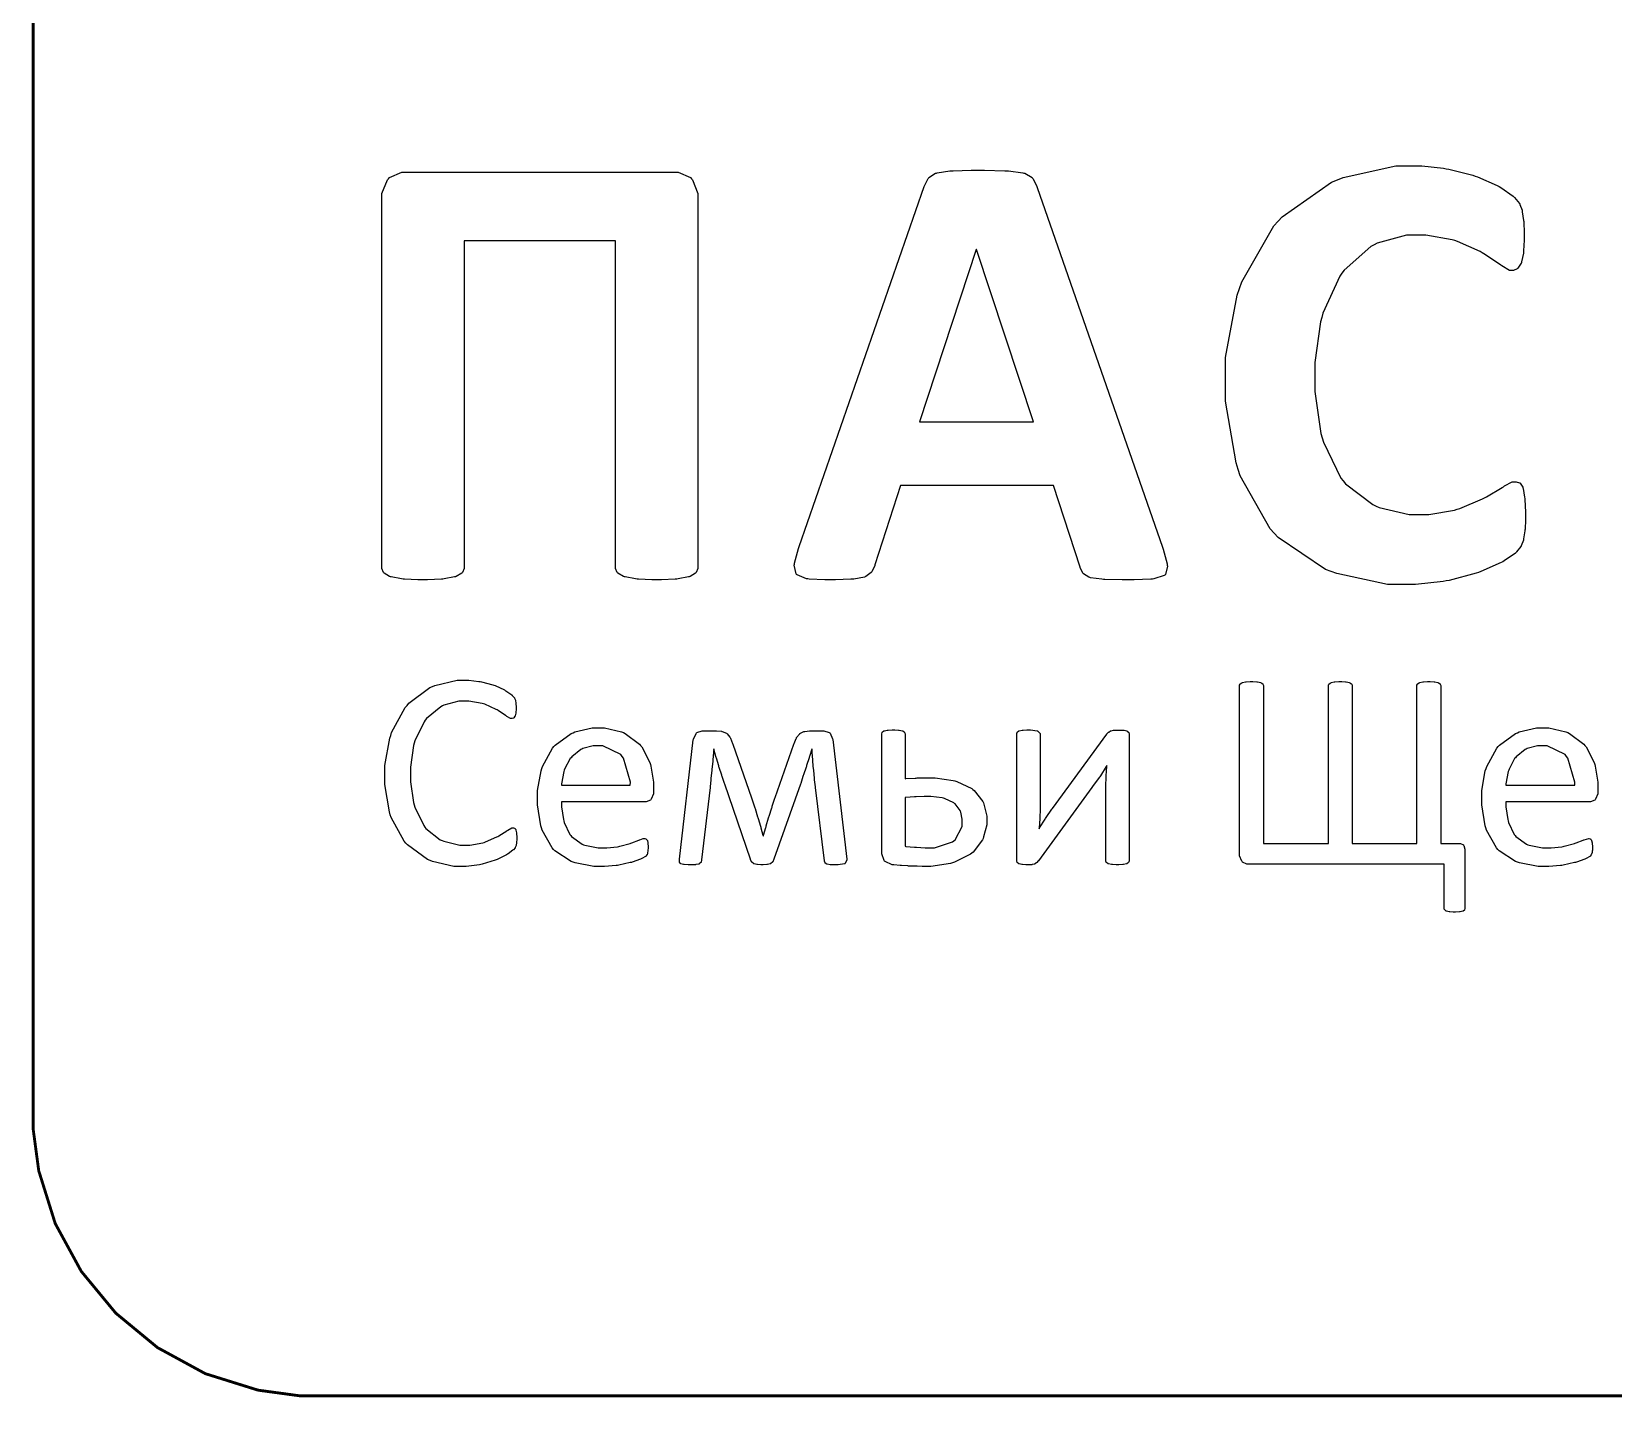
# Model space of a CAD drawing. Extents: x -0.01 to 2.37, y 0 to 2.96.
# Drawn here: x -0.012 to 1.225, y 0.004 to 1.073 of the extents above; entities that cross this region are included whole.
import ezdxf

# ---------------------------------------------------------------- set-up
doc = ezdxf.new("R2010")
doc.units = 0
doc.layers.get('0').update_dxf_attribs({"linetype": 'CONTINUOUS'})

msp = doc.modelspace()

# ---------------------------------------------------------------- linework, layer by layer
at = {"color": 153, "const_width": 0.00225}
msp.add_lwpolyline([(2.37358, 2.7379), (2.37358, 0.226019), (2.37358, 0.214953), (2.36908, 0.181749), (2.35618, 0.140463), (2.33578, 0.103027), (2.30881, 0.070367), (2.27615, 0.043403), (2.23867, 0.023003), (2.19737, 0.010091), (2.16417, 0.005588), (2.1531, 0.005588), (0.209093, 0.005588), (0.197971, 0.005588), (0.164768, 0.010091), (0.123481, 0.023003), (0.086046, 0.043403), (0.053385, 0.070367), (0.026421, 0.103027), (0.006022, 0.140463), (-0.00689, 0.181749), (-0.011339, 0.214953), (-0.011339, 0.226019), (-0.011339, 2.7379)], dxfattribs=at)
at = {"color": 7}
msp.add_lwpolyline([(2.37358, 2.7379), (2.37358, 0.226019), (2.37358, 0.214953), (2.36908, 0.181749), (2.35618, 0.140463), (2.33578, 0.103027), (2.30881, 0.070367), (2.27615, 0.043403), (2.23867, 0.023003), (2.19737, 0.010091), (2.16417, 0.005588), (2.1531, 0.005588), (0.209093, 0.005588), (0.197971, 0.005588), (0.164768, 0.010091), (0.123481, 0.023003), (0.086046, 0.043403), (0.053385, 0.070367), (0.026421, 0.103027), (0.006022, 0.140463), (-0.00689, 0.181749), (-0.011339, 0.214953), (-0.011339, 0.226019), (-0.011339, 2.7379)], dxfattribs=at)
at = {"color": 19}
for points in [[(1.15641, 0.693685), (1.15641, 0.691081), (1.15614, 0.683974), (1.15609, 0.683214), (1.15603, 0.682508), (1.15506, 0.676378), (1.15495, 0.675836), (1.15484, 0.675347), (1.15321, 0.670899), (1.15299, 0.670518), (1.15278, 0.670193), (1.14952, 0.666015), (1.14909, 0.665528), (1.1486, 0.665093), (1.13992, 0.659125), (1.13867, 0.658365), (1.13737, 0.657661), (1.12164, 0.650662), (1.11979, 0.649957), (1.11789, 0.64936), (1.09668, 0.643826), (1.09435, 0.643392), (1.09196, 0.642958), (1.07042, 0.640679), (1.06326, 0.640679), (1.04856, 0.640679), (1.00884, 0.649089), (1.0045, 0.650717), (1.00011, 0.652399), (0.962944, 0.677463), (0.959907, 0.680772), (0.956814, 0.684136), (0.933322, 0.725694), (0.931694, 0.730686), (0.930012, 0.735678), (0.921875, 0.784125), (0.921875, 0.800239), (0.921875, 0.818197), (0.930826, 0.866863), (0.932671, 0.872071), (0.934463, 0.877333), (0.959581, 0.921278), (0.962836, 0.924804), (0.966038, 0.928386), (1.00472, 0.955296), (1.00928, 0.95714), (1.01378, 0.958985), (1.05512, 0.968153), (1.06896, 0.968153), (1.0753, 0.968153), (1.09234, 0.966308), (1.0944, 0.965929), (1.09641, 0.965603), (1.11534, 0.960775), (1.11708, 0.960124), (1.11882, 0.959581), (1.13444, 0.952746), (1.13585, 0.951932), (1.13721, 0.951172), (1.14692, 0.944444), (1.14746, 0.943901), (1.148, 0.94336), (1.1518, 0.938747), (1.15202, 0.938368), (1.15218, 0.937989), (1.15381, 0.933376), (1.15392, 0.932781), (1.15402, 0.932183), (1.155, 0.925456), (1.15511, 0.924642), (1.15517, 0.923882), (1.15544, 0.915907), (1.15544, 0.913194), (1.15544, 0.910101), (1.155, 0.901585), (1.15495, 0.900717), (1.15484, 0.899849), (1.15343, 0.892958), (1.15327, 0.892415), (1.15305, 0.891928), (1.15061, 0.888075), (1.15034, 0.887804), (1.15001, 0.887588), (1.14724, 0.886285), (1.14638, 0.886285), (1.14404, 0.886285), (1.13802, 0.889865), (1.1371, 0.890571), (1.13612, 0.891276), (1.12402, 0.899251), (1.12256, 0.900119), (1.12104, 0.901042), (1.10324, 0.908962), (1.10118, 0.909668), (1.09912, 0.910374), (1.07856, 0.9139), (1.07172, 0.9139), (1.06331, 0.9139), (1.04053, 0.907553), (1.03809, 0.90625), (1.03559, 0.904949), (1.01459, 0.88661), (1.01286, 0.884224), (1.01112, 0.881836), (0.997939, 0.852865), (0.997071, 0.849447), (0.996149, 0.846083), (0.991699, 0.81429), (0.991699, 0.803657), (0.991699, 0.791613), (0.996474, 0.758735), (0.99745, 0.755317), (0.998372, 0.751953), (1.0121, 0.72385), (1.01389, 0.721625), (1.01563, 0.719456), (1.037, 0.703071), (1.03955, 0.701986), (1.04205, 0.7009), (1.06559, 0.695421), (1.07346, 0.695421), (1.08084, 0.695421), (1.10102, 0.698785), (1.10314, 0.699436), (1.1052, 0.700142), (1.12294, 0.707574), (1.12446, 0.708333), (1.12592, 0.709147), (1.13824, 0.716471), (1.13921, 0.717122), (1.14014, 0.717774), (1.14616, 0.721029), (1.14817, 0.721029), (1.14909, 0.721029), (1.15175, 0.720215), (1.15202, 0.720053), (1.15223, 0.719889), (1.15435, 0.716635), (1.15451, 0.716092), (1.15462, 0.715657), (1.15582, 0.708822), (1.15593, 0.7079), (1.15598, 0.707032), (1.15641, 0.697049), (1.15641, 0.693685)], [(0.508789, 0.654025), (0.508789, 0.652994), (0.507488, 0.650065), (0.507269, 0.64974), (0.506999, 0.649468), (0.502767, 0.646864), (0.502171, 0.646647), (0.501519, 0.646485), (0.493326, 0.644911), (0.492296, 0.644803), (0.491211, 0.644694), (0.480414, 0.644206), (0.476833, 0.644206), (0.472928, 0.644206), (0.462294, 0.644694), (0.461262, 0.644803), (0.460178, 0.644911), (0.451986, 0.646485), (0.451389, 0.646647), (0.450737, 0.646864), (0.446343, 0.649468), (0.446072, 0.64974), (0.445801, 0.650065), (0.444499, 0.653049), (0.444499, 0.654025), (0.444499, 0.909397), (0.325956, 0.909397), (0.325956, 0.654025), (0.325956, 0.652994), (0.324653, 0.650065), (0.324382, 0.64974), (0.32411, 0.649468), (0.319715, 0.646864), (0.319119, 0.646647), (0.318468, 0.646485), (0.310331, 0.644911), (0.309299, 0.644803), (0.308268, 0.644694), (0.297364, 0.644206), (0.293728, 0.644206), (0.289822, 0.644206), (0.279189, 0.644694), (0.278157, 0.644803), (0.277072, 0.644911), (0.268881, 0.646485), (0.268283, 0.646647), (0.267632, 0.646864), (0.2634, 0.649468), (0.263183, 0.64974), (0.262913, 0.650065), (0.261664, 0.653049), (0.261664, 0.654025), (0.261664, 0.942817), (0.261664, 0.946669), (0.266004, 0.957303), (0.266872, 0.958117), (0.267686, 0.958985), (0.277289, 0.963163), (0.28049, 0.963163), (0.490126, 0.963163), (0.493544, 0.963163), (0.503039, 0.958985), (0.503851, 0.958117), (0.504665, 0.957303), (0.508789, 0.946451), (0.508789, 0.942817), (0.508789, 0.654025)], [(0.87245, 0.66976), (0.872939, 0.668294), (0.875976, 0.656629), (0.876139, 0.655761), (0.876247, 0.654949), (0.874675, 0.648438), (0.87424, 0.647949), (0.873753, 0.647569), (0.865722, 0.644911), (0.864583, 0.644803), (0.863444, 0.644694), (0.850151, 0.644206), (0.845757, 0.644206), (0.840875, 0.644206), (0.827365, 0.644476), (0.826226, 0.644532), (0.825032, 0.64464), (0.816135, 0.645887), (0.815539, 0.64605), (0.814888, 0.646268), (0.810656, 0.648817), (0.810439, 0.649143), (0.810167, 0.649468), (0.808106, 0.653754), (0.807997, 0.654243), (0.787164, 0.718044), (0.667426, 0.718044), (0.647461, 0.656033), (0.647244, 0.655436), (0.645128, 0.650608), (0.644857, 0.650228), (0.644586, 0.649849), (0.6403, 0.64681), (0.639757, 0.646539), (0.63916, 0.646322), (0.630806, 0.644803), (0.629719, 0.644694), (0.628581, 0.64464), (0.61659, 0.644206), (0.612631, 0.644206), (0.608182, 0.644206), (0.595975, 0.644857), (0.594943, 0.644965), (0.593858, 0.645128), (0.586535, 0.648058), (0.586154, 0.648492), (0.585721, 0.648981), (0.584256, 0.655707), (0.584418, 0.656521), (0.584526, 0.657389), (0.587619, 0.668837), (0.588108, 0.670247), (0.685872, 0.951932), (0.686089, 0.952636), (0.688965, 0.958225), (0.68929, 0.958604), (0.689561, 0.959093), (0.694769, 0.962349), (0.695475, 0.962565), (0.696181, 0.962836), (0.706164, 0.964247), (0.707465, 0.964301), (0.708713, 0.96441), (0.722819, 0.964681), (0.727539, 0.964681), (0.73329, 0.964681), (0.749132, 0.96441), (0.750597, 0.964301), (0.752007, 0.964247), (0.763183, 0.962836), (0.763997, 0.962565), (0.764757, 0.962349), (0.770454, 0.958985), (0.770833, 0.95855), (0.771158, 0.958117), (0.774089, 0.951986), (0.77436, 0.951172), (0.87245, 0.66976)], [(0.726779, 0.902778), (0.726563, 0.902778), (0.682346, 0.76774), (0.771431, 0.76774), (0.726779, 0.902778)], [(0.367133, 0.441786), (0.367133, 0.441026), (0.367025, 0.438965), (0.367025, 0.438747), (0.366971, 0.438531), (0.366699, 0.436632), (0.366644, 0.436469), (0.36659, 0.436307), (0.365994, 0.434842), (0.36594, 0.434679), (0.365831, 0.434571), (0.364583, 0.433051), (0.364421, 0.432835), (0.364204, 0.432671), (0.360351, 0.42985), (0.35981, 0.429471), (0.359213, 0.42909), (0.351887, 0.425456), (0.351019, 0.425076), (0.350151, 0.42475), (0.340169, 0.421767), (0.339085, 0.421496), (0.337944, 0.421278), (0.327692, 0.419976), (0.324274, 0.419976), (0.317979, 0.419976), (0.301107, 0.423828), (0.299262, 0.424587), (0.297418, 0.425401), (0.281575, 0.43674), (0.280274, 0.43826), (0.278917, 0.439779), (0.268881, 0.458279), (0.268175, 0.460449), (0.267469, 0.462674), (0.263943, 0.483942), (0.263943, 0.490994), (0.263943, 0.498915), (0.26774, 0.520236), (0.2685, 0.522515), (0.26926, 0.524849), (0.279893, 0.544433), (0.281304, 0.546007), (0.282661, 0.547635), (0.299154, 0.559842), (0.301107, 0.560656), (0.303006, 0.561524), (0.320637, 0.565701), (0.326551, 0.565701), (0.329536, 0.565701), (0.337565, 0.564779), (0.338542, 0.564561), (0.339518, 0.564399), (0.348469, 0.562011), (0.349338, 0.561686), (0.350151, 0.561415), (0.357476, 0.558051), (0.358128, 0.557671), (0.358724, 0.557292), (0.363172, 0.554199), (0.363444, 0.553928), (0.363661, 0.553711), (0.365289, 0.551812), (0.365397, 0.55165), (0.365451, 0.55154), (0.366049, 0.550076), (0.366103, 0.549858), (0.366157, 0.549696), (0.366482, 0.547635), (0.366536, 0.547364), (0.366536, 0.547146), (0.366699, 0.54476), (0.366699, 0.543946), (0.366699, 0.543024), (0.366482, 0.540474), (0.366482, 0.540201), (0.366428, 0.539985), (0.365886, 0.537815), (0.365831, 0.537597), (0.365722, 0.537435), (0.364854, 0.536187), (0.364746, 0.536079), (0.364638, 0.536025), (0.363607, 0.53559), (0.363282, 0.53559), (0.362196, 0.53559), (0.359375, 0.537381), (0.358942, 0.537706), (0.358453, 0.538086), (0.352539, 0.541992), (0.351833, 0.542426), (0.351074, 0.54286), (0.342231, 0.546821), (0.3412, 0.547146), (0.340115, 0.547526), (0.329699, 0.549317), (0.326226, 0.549317), (0.321886, 0.549317), (0.310167, 0.546169), (0.308919, 0.545518), (0.307617, 0.544922), (0.296496, 0.53559), (0.295574, 0.534343), (0.29465, 0.533149), (0.287489, 0.518121), (0.287001, 0.516331), (0.286458, 0.514594), (0.283962, 0.497721), (0.283962, 0.492079), (0.283962, 0.486111), (0.286404, 0.469889), (0.286893, 0.468153), (0.287381, 0.466417), (0.294325, 0.451932), (0.295247, 0.450737), (0.296115, 0.449599), (0.307346, 0.44081), (0.308703, 0.440212), (0.310004, 0.439615), (0.322538, 0.436632), (0.326714, 0.436632), (0.330404, 0.436632), (0.340494, 0.438422), (0.341581, 0.438747), (0.342611, 0.439128), (0.351617, 0.442979), (0.352376, 0.44336), (0.353136, 0.443793), (0.359267, 0.4477), (0.359754, 0.448025), (0.360243, 0.448406), (0.363226, 0.450142), (0.364258, 0.450142), (0.364583, 0.450142), (0.365506, 0.449869), (0.365614, 0.449761), (0.365668, 0.449707), (0.366428, 0.448731), (0.366482, 0.448568), (0.366536, 0.448406), (0.366971, 0.446235), (0.367025, 0.445964), (0.367025, 0.445692), (0.367133, 0.442763), (0.367133, 0.441786)], [(1.1091, 0.387315), (1.1091, 0.386936), (1.10883, 0.385906), (1.10878, 0.385796), (1.10872, 0.385742), (1.10764, 0.384928), (1.10753, 0.384874), (1.10737, 0.384819), (1.10525, 0.38444), (1.10503, 0.384386), (1.10476, 0.384386), (1.10183, 0.384224), (1.10091, 0.384224), (1.09993, 0.384224), (1.09728, 0.38444), (1.09706, 0.38444), (1.09679, 0.384494), (1.09473, 0.384983), (1.09462, 0.384983), (1.09446, 0.385038), (1.09337, 0.385851), (1.09332, 0.385906), (1.09321, 0.386014), (1.09294, 0.38699), (1.09294, 0.387315), (1.09294, 0.421767), (0.939615, 0.421767), (0.938368, 0.421767), (0.935058, 0.423394), (0.934733, 0.423719), (0.934407, 0.424046), (0.932781, 0.428114), (0.932781, 0.429471), (0.932781, 0.561307), (0.932781, 0.561686), (0.93316, 0.562608), (0.933268, 0.562717), (0.933322, 0.562825), (0.934625, 0.563693), (0.934842, 0.563747), (0.935004, 0.563857), (0.937337, 0.564344), (0.937663, 0.564344), (0.937935, 0.564399), (0.941026, 0.564561), (0.942111, 0.564561), (0.943197, 0.564561), (0.946289, 0.564399), (0.946615, 0.564344), (0.946886, 0.564344), (0.949274, 0.563857), (0.94949, 0.563747), (0.949653, 0.563693), (0.9509, 0.562825), (0.95101, 0.562717), (0.951064, 0.562608), (0.951443, 0.561632), (0.951443, 0.561307), (0.951443, 0.437771), (1.00228, 0.437771), (1.00228, 0.561307), (1.00228, 0.561686), (1.00266, 0.562608), (1.00277, 0.562717), (1.00282, 0.562825), (1.00412, 0.563693), (1.00434, 0.563747), (1.0045, 0.563857), (1.00684, 0.564344), (1.00716, 0.564344), (1.00743, 0.564399), (1.01052, 0.564561), (1.01161, 0.564561), (1.0127, 0.564561), (1.01568, 0.564399), (1.016, 0.564344), (1.01628, 0.564344), (1.01866, 0.563857), (1.01888, 0.563747), (1.01904, 0.563693), (1.02034, 0.562825), (1.02045, 0.562717), (1.02051, 0.562608), (1.02094, 0.561632), (1.02094, 0.561307), (1.02094, 0.437771), (1.07156, 0.437771), (1.07156, 0.561307), (1.07156, 0.561686), (1.07189, 0.562608), (1.07199, 0.562717), (1.07205, 0.562825), (1.07335, 0.563693), (1.07357, 0.563747), (1.07373, 0.563857), (1.07612, 0.564344), (1.07644, 0.564344), (1.07671, 0.564399), (1.07981, 0.564561), (1.08089, 0.564561), (1.08198, 0.564561), (1.08502, 0.564399), (1.08534, 0.564344), (1.08561, 0.564344), (1.088, 0.563857), (1.08822, 0.563747), (1.08838, 0.563693), (1.08963, 0.562825), (1.08973, 0.562717), (1.08979, 0.562608), (1.09022, 0.561632), (1.09022, 0.561307), (1.09022, 0.437771), (1.10482, 0.437771), (1.10563, 0.437771), (1.10791, 0.436794), (1.10807, 0.436578), (1.10824, 0.436361), (1.1091, 0.433485), (1.1091, 0.432508), (1.1091, 0.387315)], [(0.474229, 0.478244), (0.474229, 0.476725), (0.472439, 0.472493), (0.472114, 0.472168), (0.471733, 0.471897), (0.468317, 0.470378), (0.467176, 0.470378), (0.402289, 0.470378), (0.402289, 0.466689), (0.403646, 0.456651), (0.403917, 0.455513), (0.404189, 0.454428), (0.4088, 0.444988), (0.409451, 0.444174), (0.410047, 0.443414), (0.418349, 0.437338), (0.419379, 0.436903), (0.42041, 0.436524), (0.430935, 0.434407), (0.434462, 0.434407), (0.437554, 0.434407), (0.446072, 0.435385), (0.446994, 0.435547), (0.447917, 0.435764), (0.455783, 0.437879), (0.456489, 0.438097), (0.45714, 0.438368), (0.462674, 0.440483), (0.463108, 0.440647), (0.463542, 0.440864), (0.466146, 0.441786), (0.467014, 0.441786), (0.467339, 0.441786), (0.468261, 0.441515), (0.468371, 0.441407), (0.468425, 0.441351), (0.469239, 0.440429), (0.469293, 0.440267), (0.469347, 0.440158), (0.469781, 0.438422), (0.469835, 0.438151), (0.469835, 0.437935), (0.469943, 0.435656), (0.469943, 0.434842), (0.469943, 0.434244), (0.469835, 0.432563), (0.469835, 0.432346), (0.469781, 0.432183), (0.469564, 0.430664), (0.469564, 0.430501), (0.46951, 0.430393), (0.469075, 0.429144), (0.469021, 0.429036), (0.468912, 0.428928), (0.468153, 0.427897), (0.468044, 0.427789), (0.467936, 0.427681), (0.464953, 0.426107), (0.464518, 0.425836), (0.463976, 0.425618), (0.457574, 0.423394), (0.456814, 0.423122), (0.456, 0.422906), (0.44694, 0.421007), (0.44591, 0.42079), (0.444879, 0.420628), (0.435764, 0.41976), (0.432726, 0.41976), (0.427354, 0.41976), (0.412924, 0.422635), (0.411404, 0.423178), (0.409831, 0.423774), (0.397026, 0.432183), (0.395996, 0.433268), (0.394911, 0.434407), (0.387044, 0.448406), (0.386556, 0.450087), (0.386014, 0.451768), (0.38341, 0.468153), (0.38341, 0.473579), (0.38341, 0.479329), (0.386122, 0.494792), (0.386664, 0.496474), (0.387207, 0.49821), (0.395128, 0.512587), (0.396158, 0.513726), (0.39719, 0.514919), (0.409722, 0.523981), (0.411187, 0.524576), (0.412597, 0.525228), (0.426269, 0.528375), (0.430826, 0.528375), (0.435764, 0.528375), (0.449219, 0.525282), (0.450575, 0.524631), (0.451932, 0.524035), (0.463108, 0.515679), (0.464031, 0.514594), (0.464899, 0.513564), (0.471354, 0.501193), (0.471789, 0.499729), (0.472168, 0.498318), (0.474229, 0.485786), (0.474229, 0.481554), (0.474229, 0.478244)], [(0.625379, 0.42551), (0.625379, 0.425131), (0.624132, 0.422254), (0.623861, 0.422092), (0.623589, 0.421929), (0.618761, 0.421115), (0.617188, 0.421115), (0.616049, 0.421115), (0.612956, 0.421224), (0.612685, 0.421224), (0.612358, 0.421278), (0.610081, 0.421604), (0.609972, 0.421658), (0.609754, 0.421713), (0.608615, 0.422526), (0.608561, 0.422635), (0.608453, 0.422743), (0.608074, 0.424046), (0.608074, 0.424208), (0.600857, 0.481771), (0.600803, 0.482314), (0.600206, 0.487793), (0.600151, 0.48839), (0.600097, 0.488986), (0.59961, 0.4949), (0.599556, 0.495497), (0.599447, 0.496149), (0.598904, 0.502171), (0.598904, 0.502767), (0.59885, 0.503364), (0.598361, 0.50906), (0.598307, 0.509549), (0.598199, 0.512099), (0.597982, 0.51161), (0.596246, 0.506022), (0.596083, 0.505425), (0.595865, 0.504829), (0.593912, 0.498915), (0.59375, 0.498264), (0.593533, 0.497667), (0.591471, 0.491644), (0.591308, 0.490994), (0.591092, 0.490397), (0.589356, 0.484754), (0.589193, 0.484213), (0.568414, 0.425726), (0.568306, 0.42551), (0.567437, 0.423665), (0.567383, 0.423503), (0.567275, 0.423394), (0.565864, 0.4222), (0.565701, 0.422092), (0.565483, 0.422037), (0.563314, 0.421386), (0.563097, 0.421332), (0.562825, 0.421332), (0.560058, 0.421115), (0.55919, 0.421115), (0.558214, 0.421115), (0.555556, 0.421332), (0.555339, 0.421332), (0.555067, 0.421386), (0.552897, 0.421983), (0.552735, 0.422037), (0.552518, 0.422146), (0.551161, 0.42334), (0.551053, 0.423449), (0.550944, 0.423611), (0.550022, 0.425401), (0.549968, 0.425618), (0.529949, 0.484213), (0.529731, 0.484754), (0.527886, 0.490235), (0.527724, 0.490776), (0.527507, 0.491374), (0.525553, 0.497396), (0.52539, 0.497993), (0.525174, 0.498643), (0.523329, 0.504719), (0.523167, 0.505317), (0.522949, 0.505914), (0.521376, 0.51161), (0.521268, 0.512099), (0.521158, 0.509549), (0.521104, 0.50906), (0.520562, 0.503364), (0.520508, 0.502767), (0.520454, 0.502171), (0.519857, 0.496149), (0.519803, 0.495497), (0.519749, 0.4949), (0.519097, 0.488986), (0.519043, 0.48839), (0.518989, 0.487793), (0.5185, 0.482314), (0.5185, 0.481771), (0.511828, 0.425185), (0.511774, 0.424968), (0.511393, 0.423178), (0.511339, 0.423014), (0.511231, 0.422906), (0.509983, 0.421929), (0.509819, 0.421821), (0.509603, 0.421767), (0.507269, 0.421332), (0.506999, 0.421278), (0.506674, 0.421278), (0.503418, 0.421115), (0.502333, 0.421115), (0.501247, 0.421115), (0.49821, 0.421332), (0.497993, 0.421332), (0.497721, 0.421386), (0.49566, 0.422037), (0.495551, 0.422092), (0.495389, 0.4222), (0.494521, 0.42334), (0.494521, 0.423449), (0.494467, 0.423611), (0.494467, 0.425347), (0.494521, 0.42551), (0.505317, 0.518989), (0.505371, 0.519586), (0.507433, 0.524089), (0.507758, 0.52436), (0.508083, 0.524685), (0.512153, 0.52615), (0.513564, 0.52615), (0.52219, 0.52615), (0.523546, 0.52615), (0.527235, 0.525771), (0.527615, 0.525662), (0.527994, 0.525608), (0.531196, 0.524143), (0.531467, 0.523926), (0.531685, 0.523762), (0.533908, 0.52105), (0.534125, 0.520725), (0.534289, 0.5204), (0.536025, 0.516168), (0.536242, 0.515625), (0.550836, 0.473579), (0.550999, 0.472928), (0.553168, 0.466471), (0.553386, 0.465821), (0.553603, 0.465169), (0.55561, 0.458822), (0.555826, 0.458171), (0.55599, 0.457574), (0.557835, 0.451389), (0.558051, 0.450737), (0.558214, 0.450142), (0.559787, 0.44439), (0.55995, 0.443847), (0.560167, 0.443847), (0.560331, 0.444444), (0.562011, 0.450412), (0.562229, 0.45101), (0.562392, 0.45166), (0.564236, 0.458062), (0.564453, 0.458713), (0.564615, 0.459364), (0.566732, 0.465821), (0.566949, 0.466417), (0.567111, 0.467068), (0.569174, 0.473253), (0.56939, 0.473796), (0.584039, 0.515625), (0.584147, 0.516114), (0.585721, 0.520019), (0.585938, 0.520344), (0.5861, 0.520725), (0.588271, 0.523492), (0.588542, 0.523654), (0.588758, 0.523872), (0.591851, 0.525444), (0.592231, 0.525553), (0.592557, 0.525662), (0.596192, 0.52615), (0.597439, 0.52615), (0.606011, 0.52615), (0.607476, 0.52615), (0.611654, 0.52474), (0.612033, 0.524468), (0.612358, 0.524197), (0.614312, 0.519857), (0.614367, 0.51926), (0.625379, 0.42551)], [(0.734864, 0.456), (0.734864, 0.452474), (0.732476, 0.442979), (0.732042, 0.44184), (0.731554, 0.440756), (0.724283, 0.431207), (0.723307, 0.430393), (0.722331, 0.429633), (0.70969, 0.423286), (0.708171, 0.422797), (0.706597, 0.422364), (0.691189, 0.419976), (0.686089, 0.419976), (0.684517, 0.419976), (0.680447, 0.420031), (0.679904, 0.420031), (0.679363, 0.420085), (0.674154, 0.420247), (0.673665, 0.420247), (0.673122, 0.420301), (0.668132, 0.420682), (0.667643, 0.420682), (0.667101, 0.420736), (0.662218, 0.421115), (0.661783, 0.421169), (0.660969, 0.421278), (0.655328, 0.423774), (0.655003, 0.424154), (0.654622, 0.424587), (0.652778, 0.429796), (0.652778, 0.431532), (0.652778, 0.523383), (0.652778, 0.523762), (0.653049, 0.524794), (0.653157, 0.524903), (0.653212, 0.525011), (0.654406, 0.525933), (0.654622, 0.525988), (0.654785, 0.526096), (0.657118, 0.526639), (0.657443, 0.526639), (0.657715, 0.526693), (0.660807, 0.526801), (0.661838, 0.526801), (0.662924, 0.526801), (0.665907, 0.526693), (0.666233, 0.526639), (0.666504, 0.526639), (0.668892, 0.526096), (0.669054, 0.525988), (0.669217, 0.525933), (0.670464, 0.525011), (0.670574, 0.524903), (0.670628, 0.524794), (0.671007, 0.523762), (0.671007, 0.523383), (0.671007, 0.488607), (0.671658, 0.488661), (0.678982, 0.489094), (0.679796, 0.489094), (0.680556, 0.48915), (0.687229, 0.489258), (0.689453, 0.489258), (0.694553, 0.489258), (0.70855, 0.487304), (0.710015, 0.486871), (0.711426, 0.48649), (0.723199, 0.480903), (0.724121, 0.480143), (0.725043, 0.479438), (0.731771, 0.470703), (0.73226, 0.469672), (0.732693, 0.468696), (0.734864, 0.459201), (0.734864, 0.456)], [(0.846354, 0.424425), (0.846354, 0.4241), (0.845921, 0.423122), (0.845865, 0.423014), (0.845757, 0.422906), (0.844618, 0.422037), (0.844456, 0.421929), (0.844293, 0.421875), (0.842014, 0.421386), (0.841743, 0.421332), (0.841417, 0.421332), (0.838325, 0.421115), (0.837349, 0.421115), (0.836208, 0.421115), (0.833225, 0.421332), (0.832954, 0.421332), (0.832628, 0.421386), (0.830296, 0.421875), (0.830132, 0.421929), (0.829915, 0.422037), (0.828614, 0.422906), (0.82856, 0.423014), (0.82845, 0.423122), (0.828125, 0.4241), (0.828125, 0.424425), (0.828125, 0.481282), (0.828125, 0.483507), (0.828288, 0.489367), (0.828342, 0.490072), (0.828342, 0.490831), (0.828831, 0.498101), (0.828885, 0.498807), (0.82845, 0.498101), (0.823839, 0.490886), (0.823351, 0.490126), (0.822808, 0.489475), (0.817762, 0.482476), (0.817275, 0.481771), (0.775444, 0.424425), (0.775282, 0.424317), (0.774143, 0.423014), (0.774035, 0.422851), (0.773926, 0.422743), (0.772624, 0.421929), (0.772515, 0.421821), (0.772353, 0.421767), (0.770344, 0.421332), (0.770128, 0.421278), (0.769857, 0.421278), (0.767415, 0.421115), (0.766601, 0.421115), (0.765571, 0.421115), (0.762804, 0.421332), (0.762588, 0.421332), (0.762315, 0.421386), (0.760254, 0.421875), (0.760146, 0.421929), (0.759983, 0.422037), (0.758843, 0.422906), (0.758789, 0.423014), (0.758681, 0.423122), (0.75841, 0.4241), (0.75841, 0.424425), (0.75841, 0.523492), (0.75841, 0.523872), (0.758681, 0.524849), (0.758789, 0.524957), (0.758843, 0.525065), (0.760037, 0.525988), (0.760254, 0.526042), (0.760417, 0.52615), (0.76275, 0.526639), (0.763075, 0.526639), (0.763346, 0.526693), (0.766331, 0.526801), (0.767361, 0.526801), (0.769151, 0.526801), (0.774306, 0.52615), (0.774631, 0.525988), (0.774957, 0.525879), (0.776639, 0.524089), (0.776639, 0.523492), (0.776639, 0.466254), (0.776639, 0.464139), (0.776421, 0.458496), (0.776421, 0.45779), (0.776367, 0.457086), (0.775879, 0.450032), (0.775825, 0.449328), (0.776204, 0.450032), (0.780544, 0.456868), (0.780979, 0.457519), (0.781358, 0.458225), (0.785969, 0.464789), (0.786458, 0.465386), (0.828885, 0.523492), (0.828993, 0.523654), (0.830078, 0.524903), (0.83024, 0.525011), (0.83035, 0.525119), (0.831814, 0.525933), (0.832032, 0.525988), (0.832194, 0.526096), (0.834201, 0.526531), (0.834472, 0.526531), (0.83469, 0.526585), (0.837294, 0.526693), (0.838217, 0.526693), (0.839193, 0.526693), (0.841851, 0.526585), (0.842122, 0.526531), (0.842393, 0.526531), (0.84451, 0.526042), (0.844672, 0.525933), (0.844781, 0.525879), (0.845865, 0.524957), (0.845975, 0.524794), (0.846029, 0.524685), (0.846354, 0.523654), (0.846354, 0.523275), (0.846354, 0.424425)], [(1.21322, 0.478244), (1.21322, 0.476725), (1.21137, 0.472493), (1.21105, 0.472168), (1.21067, 0.471897), (1.20725, 0.470378), (1.20616, 0.470378), (1.14122, 0.470378), (1.14122, 0.466689), (1.14263, 0.456651), (1.1429, 0.455513), (1.14318, 0.454428), (1.14773, 0.444988), (1.14838, 0.444174), (1.14898, 0.443414), (1.15733, 0.437338), (1.15837, 0.436903), (1.1594, 0.436524), (1.16992, 0.434407), (1.17345, 0.434407), (1.17654, 0.434407), (1.185, 0.435385), (1.18593, 0.435547), (1.18685, 0.435764), (1.19477, 0.437879), (1.19548, 0.438097), (1.19613, 0.438368), (1.20161, 0.440483), (1.20204, 0.440647), (1.20247, 0.440864), (1.20595, 0.441786), (1.20595, 0.441786), (1.20627, 0.441786), (1.20725, 0.441515), (1.20736, 0.441407), (1.20741, 0.441351), (1.20817, 0.440429), (1.20823, 0.440267), (1.20828, 0.440158), (1.20871, 0.438422), (1.20877, 0.438151), (1.20877, 0.437935), (1.20893, 0.435656), (1.20893, 0.434842), (1.20893, 0.434244), (1.20882, 0.432563), (1.20882, 0.432346), (1.20877, 0.432183), (1.20855, 0.430664), (1.20855, 0.430501), (1.2085, 0.430393), (1.20801, 0.429144), (1.20795, 0.429036), (1.2079, 0.428928), (1.20709, 0.427897), (1.20703, 0.427789), (1.20692, 0.427681), (1.20394, 0.426107), (1.20345, 0.425836), (1.20291, 0.425618), (1.19651, 0.423394), (1.19575, 0.423122), (1.19493, 0.422906), (1.18587, 0.421007), (1.18484, 0.42079), (1.18381, 0.420628), (1.1747, 0.41976), (1.17166, 0.41976), (1.16629, 0.41976), (1.15186, 0.422635), (1.15034, 0.423178), (1.14876, 0.423774), (1.13596, 0.432183), (1.13493, 0.433268), (1.13384, 0.434407), (1.12603, 0.448406), (1.12554, 0.450087), (1.125, 0.451768), (1.12234, 0.468153), (1.12234, 0.473579), (1.12234, 0.479329), (1.12505, 0.494792), (1.12565, 0.496474), (1.12619, 0.49821), (1.13412, 0.512587), (1.13515, 0.513726), (1.13618, 0.514919), (1.14865, 0.523981), (1.15012, 0.524576), (1.15158, 0.525228), (1.1652, 0.528375), (1.16976, 0.528375), (1.1747, 0.528375), (1.18815, 0.525282), (1.18956, 0.524631), (1.19092, 0.524035), (1.20209, 0.515679), (1.20302, 0.514594), (1.20388, 0.513564), (1.21029, 0.501193), (1.21072, 0.499729), (1.2111, 0.498318), (1.21322, 0.485786), (1.21322, 0.481554), (1.21322, 0.478244)], [(0.456, 0.483615), (0.456054, 0.486003), (0.450792, 0.504719), (0.449707, 0.506076), (0.448568, 0.507433), (0.434571, 0.514214), (0.429958, 0.514214), (0.426975, 0.514214), (0.418946, 0.512153), (0.418132, 0.511719), (0.417264, 0.511339), (0.410211, 0.505643), (0.409668, 0.504937), (0.409071, 0.504286), (0.404622, 0.496149), (0.404351, 0.495226), (0.404025, 0.494303), (0.402289, 0.484646), (0.402289, 0.483615), (0.456, 0.483615)], [(1.19499, 0.483615), (1.19504, 0.486003), (1.18973, 0.504719), (1.18864, 0.506076), (1.1875, 0.507433), (1.1735, 0.514214), (1.16889, 0.514214), (1.16591, 0.514214), (1.15788, 0.512153), (1.15706, 0.511719), (1.1562, 0.511339), (1.14914, 0.505643), (1.1486, 0.504937), (1.148, 0.504286), (1.14361, 0.496149), (1.14334, 0.495226), (1.14301, 0.494303), (1.14122, 0.484646), (1.14122, 0.483615), (1.19499, 0.483615)], [(0.715767, 0.454753), (0.715767, 0.456814), (0.714572, 0.462403), (0.714356, 0.462999), (0.714085, 0.46365), (0.710178, 0.468858), (0.709636, 0.469293), (0.709093, 0.469726), (0.701932, 0.473036), (0.701064, 0.473253), (0.700142, 0.473525), (0.691135, 0.47461), (0.688151, 0.47461), (0.685872, 0.47461), (0.679796, 0.474447), (0.67909, 0.474393), (0.678331, 0.474393), (0.671604, 0.473904), (0.671007, 0.47385), (0.671007, 0.43571), (0.671604, 0.435656), (0.678494, 0.435004), (0.679254, 0.43495), (0.679958, 0.434896), (0.68674, 0.434625), (0.689019, 0.434625), (0.694011, 0.434625), (0.708008, 0.439074), (0.709147, 0.439942), (0.710232, 0.440864), (0.715767, 0.451281), (0.715767, 0.454753)]]:
    msp.add_lwpolyline(points, close=True, dxfattribs=at)

doc.saveas('drawing.dxf')
